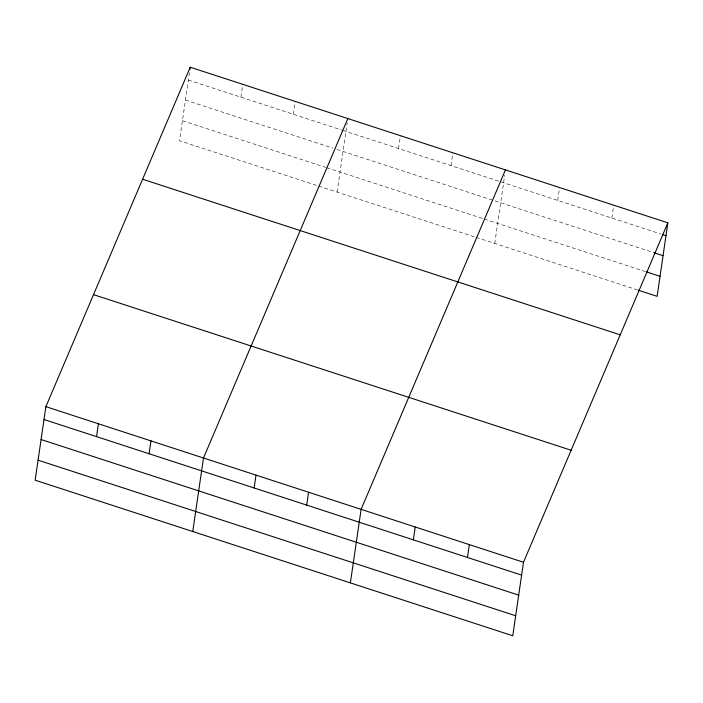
<?xml version="1.0" encoding="UTF-8"?>
<svg xmlns="http://www.w3.org/2000/svg" width="703" height="703" viewBox="0 0 703 703"><rect width="100%" height="100%" fill="white"/><g stroke="black" fill="none" stroke-linecap="round" stroke-linejoin="round"><path stroke-width="0.53" stroke-dasharray="3.52 2.64" d="M189.45 72.567L179.511 140.741L317.545 185.706M240.901 97.181L242.772 84.325M293.432 114.299L295.313 101.443M337.124 192.086L347.22 122.849M398.513 148.526L400.385 135.679M451.045 165.644L452.925 152.797M494.736 243.431L504.684 175.267M557.716 200.399L559.588 187.543M611.847 218.035L613.719 205.179M188.36 80.063L341.851 130.073M342.879 130.407L660.767 233.976M185.443 100.09L332.747 148.078M336.869 149.423L652.648 252.298M182.429 120.714L325.621 167.367M326.649 167.701L483.233 218.712M484.262 219.055L645.468 271.569M318.582 186.049L475.158 237.06M476.195 237.394L638.386 290.234"/><path stroke-width="1.05" d="M45.88 406.659L35.15 480.184L512.768 635.784L523.489 562.259L667.85 222.816L190.232 67.216L45.88 406.659L523.489 562.259M96.539 436.633L98.411 423.777M189.924 69.351L190.232 67.216M149.08 453.743L150.952 440.895M192.763 531.538L203.492 458.005L347.844 118.561M254.152 487.979L256.024 475.123M306.693 505.097L308.564 492.241M350.375 582.884L361.105 509.359L505.457 169.906M413.355 539.842L415.236 526.995M467.486 557.479L469.358 544.632M667.85 222.816L657.12 296.341L638.386 290.234M662.85 234.653L665.978 235.672M653.685 252.641L663.052 255.69M646.514 271.912L660.047 276.314M142.595 179.23L620.213 334.83M93.517 294.645L571.126 450.245M43.999 419.515L521.617 575.116M41.082 439.533L518.7 595.142M38.067 460.166L515.686 615.766"/></g></svg>
